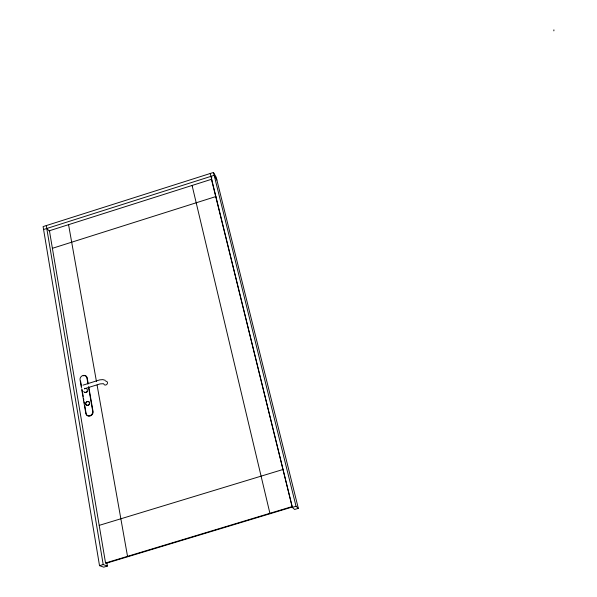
<?xml version="1.0" encoding="UTF-8"?>
<svg xmlns="http://www.w3.org/2000/svg" width="597" height="597" viewBox="0 0 597 597"><rect width="100%" height="100%" fill="white"/><g stroke="black" fill="none" stroke-linecap="round" stroke-linejoin="round"><path stroke-width="0.9" d="M553.859 30.872L553.904 29.85M84.856 388.199L84.543 388.96L84.968 388.669M82.983 385.162L99.744 379.871L102.863 379.617L105.341 380.349M210.234 173.496L292.299 507.39L294.627 509.48L298.328 508.36L216.189 177.227L213.472 172.466L43.096 226.591L99.52 565.665L103.759 567.15L107.4 566.053L106.773 562.374M43.581 229.502L214.174 175.331L216.89 180.063M211.45 179.309L49.432 230.74L105.55 562.993L106.251 563.247L292.276 507.01L211.45 179.309L211.913 180.1M52.402 248.307L215.704 196.607L216.159 197.376M85.796 388.319L100.05 383.916L102.975 383.714M99.199 525.367L282.769 469.563M105.55 562.993L291.881 506.659M99.52 565.665L103.199 564.553L107.4 566.053M292.299 507.39L296.037 506.263L298.328 508.36M128.198 556.613L127.534 556.344L97.087 385.072M270.016 513.741L192.085 185.458L192.57 186.234M46.775 228.487L49.745 231.517M210.935 176.361L211.853 177.936M213.472 172.466L296.037 506.263M68.565 224.666L96.43 381.408M88.169 383.446L87.222 378.02A3.701 3.201 -45.9 0 0 83.244 375.782M88.796 387.065L93.05 411.497A3.761 3.284 -48.4 0 1 90.192 415.96A3.761 3.284 -48.4 0 1 86.147 413.631L84.752 405.482M87.983 384.095L86.878 377.759A3.701 3.201 -45.9 0 0 82.908 375.513A3.701 3.201 -45.9 0 0 80.065 379.871L81.461 388.028M88.46 386.811L92.714 411.258A3.769 3.284 -48.4 0 1 89.849 415.721A3.769 3.284 -48.4 0 1 85.804 413.393L81.774 389.841M80.565 381.043L81.498 386.468M81.961 389.184L83.207 396.43M83.513 398.236L83.826 400.05M84.132 401.863L84.446 403.669M46.29 225.576L103.199 564.553M87.916 401.58A2.06 1.791 -47.7 0 1 89.662 403.266A2.06 1.791 -47.7 0 1 87.893 405.423A2.06 1.791 -47.7 0 1 85.849 404.109M85.938 403.102A2.06 1.791 -47.7 0 1 87.416 401.669M85.662 388.513A2.045 1.776 -46.8 0 1 87.386 390.02A2.045 1.776 -46.8 0 1 85.961 392.214A2.045 1.776 -46.8 0 1 83.744 391.475M87.378 391.58A2.045 1.776 -46.8 0 1 86.14 392.527M85.155 392.572A2.045 1.776 -46.8 0 1 84.714 392.401M105.736 381.199A2.052 1.791 -45.8 0 1 107.49 382.871A2.052 1.791 -45.8 0 1 105.736 385.005A2.052 1.791 -45.8 0 1 103.684 383.714M87.856 405.229A2.06 1.791 -47.7 0 0 89.013 401.938A2.06 1.791 -47.7 0 0 85.729 402.96A2.06 1.791 -47.7 0 0 87.856 405.229"/></g></svg>
